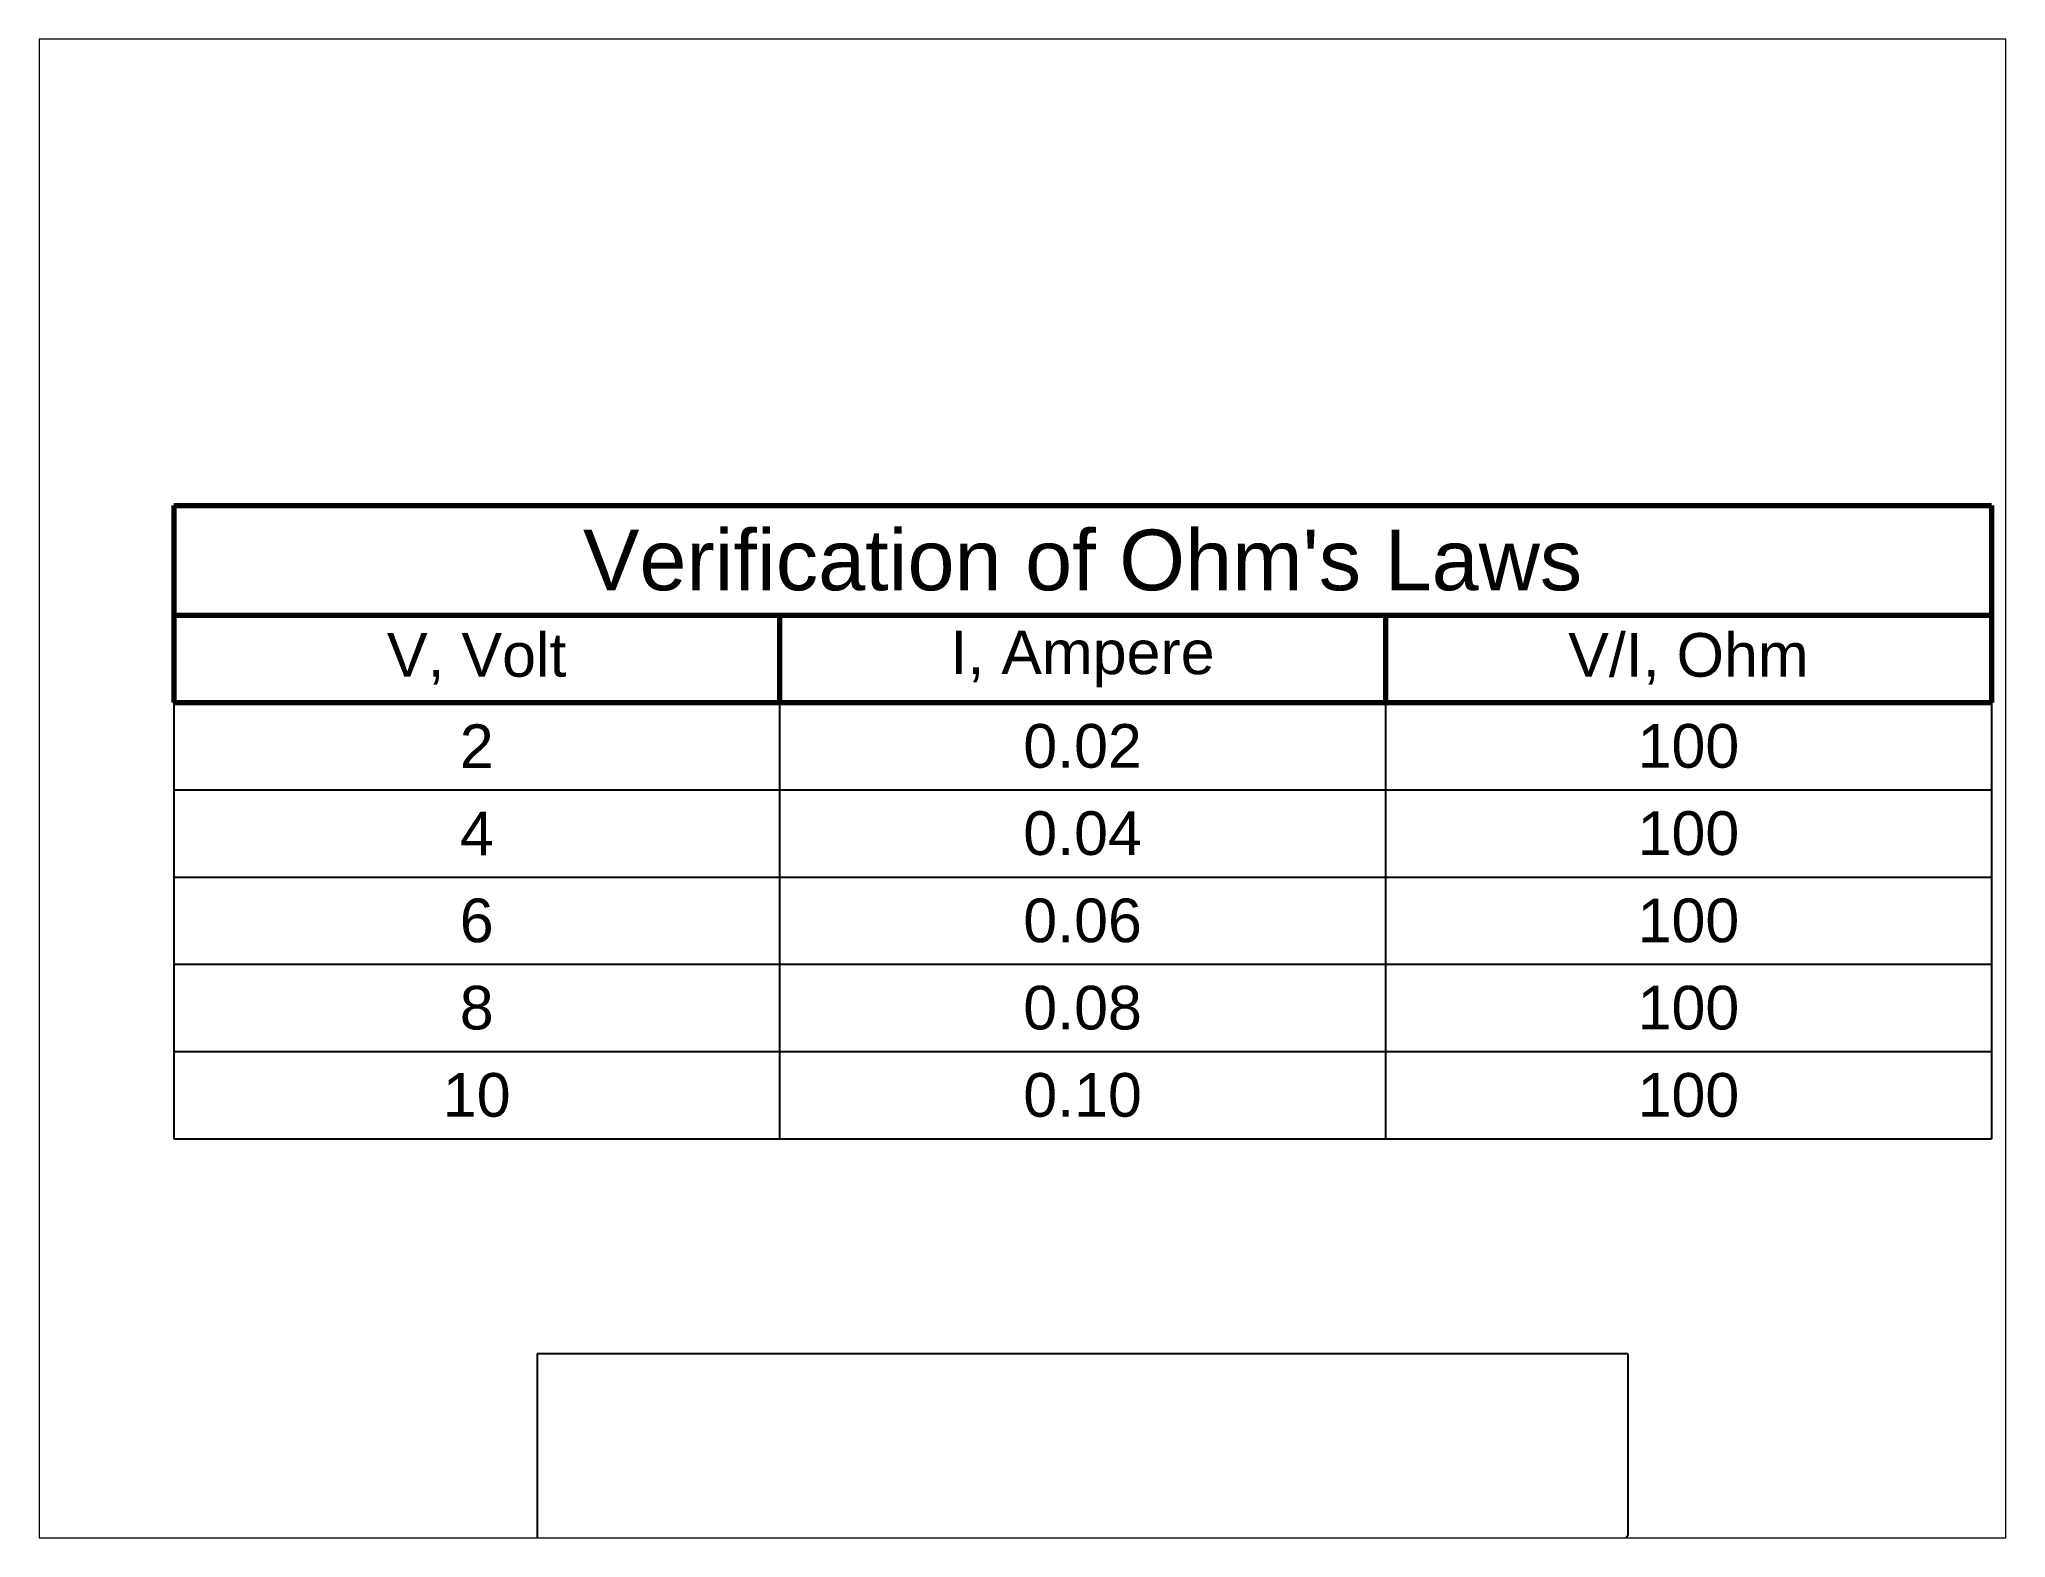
# Paper-space layout 'Layout1' of a CAD drawing. Header units: inches. Extents: x 1.05 to 9.45, y 0.8 to 7.2.
# The model-space entities are those that its viewports show. They can reach past a viewport. Long polylines and large blocks are cut down to what shows.
import ezdxf

# ---------------------------------------------------------------- set-up
doc = ezdxf.new("R2010")
doc.units = ezdxf.units.IN
doc.header["$MEASUREMENT"] = 0
doc.styles.get("Standard").update_dxf_attribs({"font": 'arial.ttf'})

# ---------------------------------------------------------------- blocks, each defined once
blk = doc.blocks.new('*T1')
at = {"color": 0, "lineweight": 70, "transparency": 16777216}
for p, q in [((0, 0), (7.5, 0)), ((0, 0), (0, -0.8133)), ((7.5, 0), (7.5, -0.8133)), ((0, -0.4533), (7.5, -0.4533)), ((2.5, -0.4533), (2.5, -0.8133)), ((5, -0.4533), (5, -0.8133)), ((0, -0.8133), (7.5, -0.8133))]:
    blk.add_line(p, q, dxfattribs=at)
at = {"color": 0, "linetype": 'ByBlock', "lineweight": -2, "transparency": 16777216}
for p, q in [((0, -0.8133), (0, -2.6133)), ((2.5, -0.8133), (2.5, -2.6133)), ((5, -0.8133), (5, -2.6133)), ((7.5, -0.8133), (7.5, -2.6133)), ((0, -1.1733), (7.5, -1.1733)), ((0, -1.5333), (7.5, -1.5333)), ((0, -1.8933), (7.5, -1.8933)), ((0, -2.2533), (7.5, -2.2533)), ((0, -2.6133), (7.5, -2.6133))]:
    blk.add_line(p, q, dxfattribs=at)
at = {"color": 0, "transparency": 16777216, "attachment_point": 5}
for s, insert, char_height, width in [("Verification of Ohm's Laws", (3.75, -0.2267), 0.25, 7.38), ('V, Volt', (1.25, -0.6333), 0.18, 2.38), ('I, Ampere', (3.75, -0.6333), 0.18, 2.38), ('V/I, Ohm', (6.25, -0.6333), 0.18, 2.38), ('2', (1.25, -0.9933), 0.18, 2.38), ('0.02', (3.75, -0.9933), 0.18, 2.38), ('100', (6.25, -0.9933), 0.18, 2.38), ('4', (1.25, -1.3533), 0.18, 2.38), ('0.04', (3.75, -1.3533), 0.18, 2.38), ('100', (6.25, -1.3533), 0.18, 2.38), ('6', (1.25, -1.7133), 0.18, 2.38), ('0.06', (3.75, -1.7133), 0.18, 2.38), ('100', (6.25, -1.7133), 0.18, 2.38), ('8', (1.25, -2.0733), 0.18, 2.38), ('0.08', (3.75, -2.0733), 0.18, 2.38), ('100', (6.25, -2.0733), 0.18, 2.38), ('10', (1.25, -2.4333), 0.18, 2.38), ('0.10', (3.75, -2.4333), 0.18, 2.38), ('100', (6.25, -2.4333), 0.18, 2.38)]:
    blk.add_mtext(s, dxfattribs=dict(at, insert=insert, char_height=char_height, width=width))

msp = doc.modelspace()

# ---------------------------------------------------------------- linework, layer by layer
for p, q in [((6.5, 7), (2, 7)), ((2, 7), (2, 6)), ((6.5, 7), (6.5, 6.5)), ((6.5, 6.5), (6.5, 6.25)), ((6.4, 6.1508), (6.5, 6.25))]:
    msp.add_line(p, q)

# ---------------------------------------------------------------- block references
msp.add_blockref('*T1', (0.5, 10.5))

psp = doc.layouts.get("Layout1")

# ---------------------------------------------------------------- viewports
at = {"layer": '0'}
psp.add_viewport(center=(5.25, 4), size=(8.4, 6.4), view_center_point=(4.0021, 9.3321), view_height=6.182024, dxfattribs=at)

doc.saveas('drawing.dxf')
